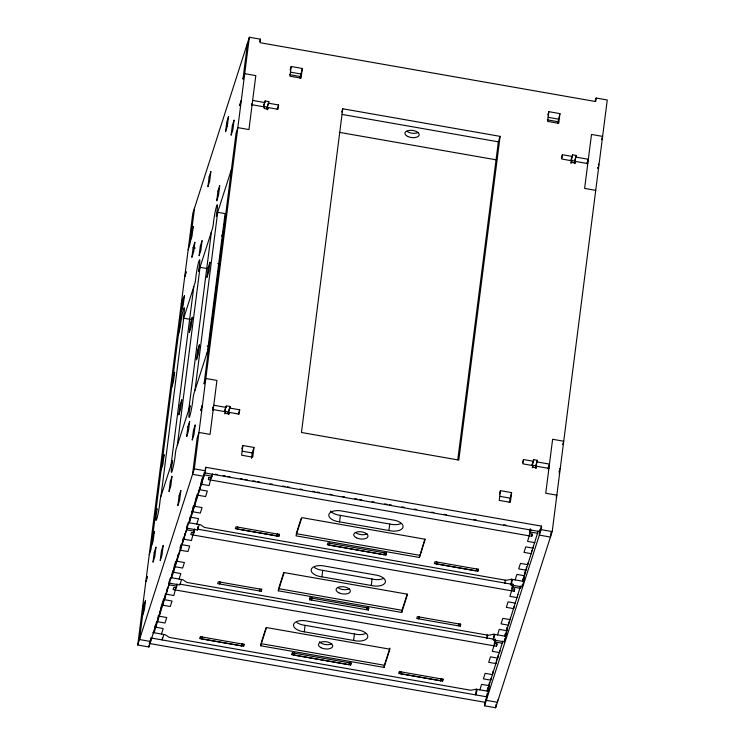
<?xml version="1.0" encoding="UTF-8"?>
<svg xmlns="http://www.w3.org/2000/svg" width="745" height="745" viewBox="0 0 745 745"><rect width="100%" height="100%" fill="white"/><g stroke="black" fill="none" stroke-linecap="round" stroke-linejoin="round"><path stroke-width="1.12" d="M559.858 469.201L559.877 468.549M597.844 167.839L597.9 167.327M484.539 705.804L541.093 529.648L541.54 526.138L205.853 467.301L205.406 470.803L148.851 646.958L137.741 645.012L192.797 213.405L249.361 37.25L260.461 39.196L260.014 42.707L595.702 101.544L596.149 98.042L607.259 99.988L552.203 531.595L495.639 707.75L484.539 705.804L484.986 702.293L488.496 691.36L489.661 682.252M194.557 207.939L189.91 244.36L188.15 249.826M160.976 496.235L183.689 318.199L190.357 319.363M193.132 247.638L191.893 257.351L193.653 251.885L194.892 242.172L193.132 247.638L195.358 248.029M171.08 464.778L193.793 286.741M148.851 646.958L149.075 645.207M486.736 696.826L151.058 637.99L150.611 641.492L139.501 639.545L144.148 603.133L142.388 608.6M177.319 445.333L200.033 267.297L207.436 268.591M154.923 625.828L154.047 632.738L169.702 582.581M156.497 621.842L155.807 627.234L163.22 628.538L161.451 634.042M158.406 615.258L157.577 621.73L164.98 623.034L166.75 617.521L159.346 616.227L160.035 610.835M188.727 409.806L211.44 231.76M165.334 594.314L164.645 599.716L172.048 601.01L170.288 606.514L162.885 605.219L163.704 598.747L160.529 608.656M167.103 588.811L166.414 594.212L173.818 595.506L175.885 587.693M227.309 126.259L228.547 116.527L226.787 122.012L225.549 131.725L227.309 126.24M162.457 637.627L162.159 639.936L163.919 634.47M194.976 390.361L217.68 212.325L225.083 213.619L207.212 353.754M172.579 570.856L171.695 577.766L187.349 527.609M174.283 565.79L173.464 572.262L180.867 573.566L179.098 579.07M175.913 561.367L175.224 566.759L182.637 568.053L184.397 562.55L176.993 561.255L177.822 554.783M181.221 544.846L180.532 550.248L187.936 551.542L189.705 546.038L182.302 544.744L183.121 538.263M495.267 639.07L494.68 643.689L497.148 644.118L496.459 646.25L173.119 589.565L173.799 587.442L176.267 587.88L176.565 585.57M176.267 587.88L177.105 583.875M184.751 533.839L184.062 539.231L191.474 540.535L193.653 531.79M247.601 42.716L242.954 79.138L244.714 73.671L255.814 75.618L248.932 129.565L237.832 127.618L236.072 133.085L204.074 383.954L205.834 378.488L216.935 380.434L210.053 434.391L198.952 432.445L197.192 437.911L192.545 474.323L203.655 476.269L203.99 473.643M137.741 645.012L194.305 468.856L249.361 37.25M190.077 517.039L189.342 522.794L205.005 472.637M191.94 510.819L191.111 517.291L198.515 518.595L196.745 524.098M195.33 500.891L194.65 506.283L202.053 507.578L200.284 513.091L192.881 511.787L193.7 505.315L192.648 508.621M198.868 489.875L198.179 495.276L205.583 496.57L207.352 491.067L199.949 489.772L200.638 484.371M512.914 584.099L512.327 588.718L514.795 589.146L514.115 591.269L190.767 534.593L191.456 532.47L193.924 532.899L194.361 529.444M193.924 532.899L194.752 528.903M186.352 528.047L197.462 530.002L197.9 526.538M530.561 529.127L529.974 533.746L532.442 534.174L531.762 536.307L208.423 479.622L208.712 477.312M211.329 476.595L209.121 485.563L201.718 484.259L202.538 477.787L200.778 483.291M208.423 479.622L209.103 477.498L211.571 477.927L212.409 473.932M213.219 409.573L225.502 411.724L225.288 413.345L228.994 413.987L229.199 412.376L239.136 414.118L239.685 409.797L229.749 408.055L227.998 413.522L229.954 406.435L226.257 405.792L224.645 411.78M263.525 106.954L265.136 100.966L268.843 101.618L266.878 108.695L268.843 101.618M200.06 638.623L200.666 636.742L244.164 644.369L243.568 646.25L200.06 638.623L200.34 636.472M229.749 408.055L229.954 406.435M268.638 103.229L278.574 104.971L278.015 109.291L268.079 107.55L267.874 109.17L264.177 108.519L264.382 106.898L252.099 104.747M242.321 644.043L241.734 645.868L201.932 638.893L202.202 636.733M219.859 581.761L219.579 583.922L220.166 582.096M242.861 445.519L241.622 455.223L252.732 457.179L253.971 447.466L242.861 445.519L241.808 448.797M291.202 66.51L289.963 76.223L301.073 78.169L302.312 68.456L291.202 66.51L290.15 69.788M277.615 534.1L277.028 535.925L237.227 528.95L237.506 526.789M251.521 458.324L252.21 452.932L253.971 447.466M300.002 78.244L302.312 68.456M241.734 645.868L242.004 643.708M243.568 646.25L243.838 644.09M261.216 591.279L261.821 589.397L218.313 581.771L217.708 583.652L261.216 591.279L261.486 589.118M260.666 645.785L266.514 627.56L389.924 649.193L384.075 667.418L260.666 645.785L260.936 643.624L384.355 665.257L389.858 648.103M277.028 535.925L277.308 533.765M278.863 536.307L279.468 534.426L235.969 526.799L235.364 528.68L278.863 536.307L279.142 534.146M278.313 590.813L284.162 572.588L407.58 594.221L401.723 612.446L278.313 590.813L278.583 588.652L402.002 610.285L407.161 594.203M342.747 108.779L301.455 432.482L458.808 460.065L500.1 136.363L342.747 108.779L341.694 112.057M292.003 654.743L292.608 652.862L351.23 663.134L350.625 665.015L292.003 654.743L292.282 652.583M349.377 662.808L348.79 664.633L293.875 655.004L294.154 652.853M304.258 631.807A11.101 5.56 7.3 0 1 293.623 624.329A11.101 5.56 7.3 0 1 307.666 621.172L357.032 629.823A11.101 5.56 7.3 0 1 367.667 637.301A11.101 5.56 7.3 0 1 353.624 640.458L304.258 631.807L305.087 625.325A11.101 5.56 7.3 0 1 296.873 622.541M309.65 599.772L310.255 597.89L368.877 608.162L368.272 610.043L309.65 599.772L309.929 597.611M311.801 597.872L311.522 600.032L312.108 598.207M321.905 576.835A11.101 5.56 7.3 0 1 311.27 569.348A11.101 5.56 7.3 0 1 325.323 566.2L374.688 574.851A11.101 5.56 7.3 0 1 385.323 582.329A11.101 5.56 7.3 0 1 371.271 585.486L321.905 576.835L322.734 570.353A11.101 5.56 7.3 0 1 314.52 567.569M384.681 552.865L384.094 554.69L329.178 545.061L329.448 542.909M339.552 521.863A11.101 5.56 7.3 0 1 328.927 514.385A11.101 5.56 7.3 0 1 342.97 511.228L392.336 519.88A11.101 5.56 7.3 0 1 402.971 527.358A11.101 5.56 7.3 0 1 388.918 530.514L339.552 521.863L340.381 515.382A11.101 5.56 7.3 0 1 330.529 511.089M353.624 640.458L354.452 633.986A11.101 5.56 7.3 0 0 365.86 633.418M350.625 665.015L350.904 662.864M366.717 607.501L366.447 609.661L367.024 607.836M371.271 585.486L372.1 579.014A11.101 5.56 7.3 0 0 383.507 578.446M368.272 610.043L368.551 607.892M384.094 554.69L384.364 552.529M388.918 530.514L389.747 524.042A11.101 5.56 7.3 0 0 401.155 523.474M385.929 555.072L386.534 553.19L327.912 542.919L327.306 544.8L385.929 555.072L386.199 552.92M384.075 667.418L384.355 665.257M401.723 612.446L402.002 610.285M399.069 673.508L399.674 671.627L443.173 679.254L442.567 681.135L399.069 673.508L399.339 671.347M441.319 678.928L440.733 680.753L400.931 673.778L401.21 671.618M419.379 557.474L425.227 539.25L301.809 517.617L295.961 535.841L419.379 557.474L424.808 539.231M418.858 616.646L418.588 618.797L419.174 616.981M476.623 568.984L476.036 570.81L436.235 563.825L436.514 561.674M457.793 459.777L498.349 141.829L500.1 136.363M440.733 680.753L441.012 678.593M442.567 681.135L442.847 678.974M458.659 623.621L458.389 625.781L458.976 623.956M460.214 626.163L460.82 624.282L417.321 616.655L416.716 618.536L460.214 626.163L460.494 624.003M477.871 571.192L478.476 569.31L434.968 561.683L434.363 563.565L477.871 571.192L478.141 569.031M500.482 490.676L499.243 500.389L510.353 502.335L511.592 492.622L500.482 490.676L499.429 493.954M548.832 111.666L547.594 121.379L558.694 123.325L559.933 113.612L548.832 111.666L547.78 114.954M476.372 689.116L475.636 694.88L477.387 689.414M486.848 638.148L487.286 634.749M487.165 638.539L487.603 635.14M509.282 502.4L511.592 492.622M557.632 123.4L559.933 113.612M507.308 627.29L506.144 636.398L504.384 641.864L493.283 639.918L494.019 634.153M487.696 687.691L487.258 691.155L502.922 640.989M487.174 693.409L486.289 700.337L497.399 702.284L497.688 699.993M494.82 639.34L493.991 645.813L492.231 651.316L499.634 652.62L499.904 650.46M489.437 682.411L489.027 685.642L481.624 684.348L479.854 689.851M494.68 643.689L495.509 639.694M491.067 677.987L490.797 680.138L483.393 678.844L485.153 673.34L492.566 674.635L492.976 671.403M496.459 646.25L496.906 642.786M504.812 583.558L505.25 580.159M496.645 659.306L496.096 663.627L488.692 662.324L490.461 656.82L497.865 658.124L498.275 654.883M537.387 460.326L535.422 467.413L537.387 460.326L533.681 459.674L533.476 461.295L523.539 459.553L522.99 463.865L532.926 465.606L532.722 467.227L536.419 467.879L536.624 466.258L548.907 468.409M576.267 155.5L574.302 162.587L576.267 155.5L572.56 154.848L572.356 156.469L562.419 154.727L561.87 159.048L571.806 160.79L571.601 162.41L575.298 163.053L575.513 161.432L587.786 163.593M525.104 571.173L523.791 581.426L522.04 586.892L510.93 584.946L511.666 579.172M495.639 707.75L496.077 704.332M505.203 633.874L504.905 636.174L520.569 586.017M504.384 641.864L504.821 638.446M512.523 583.912L511.647 590.841L509.878 596.345L517.281 597.639M507.094 627.439L506.675 630.67L499.271 629.376L497.502 634.88M512.327 588.718L513.165 584.713M508.854 621.926L508.444 625.167L501.04 623.872L502.81 618.369L510.213 619.663L510.483 617.503M514.115 591.269L514.404 588.969M514.022 606.495L513.743 608.656L506.339 607.352L508.109 601.848L515.512 603.152M517.421 596.568L517.691 594.408M522.85 578.902L522.562 581.202L538.216 531.045M522.04 586.892L522.329 584.611M530.179 528.941L529.295 535.869L527.525 541.373L534.929 542.677M524.601 573.548L524.331 575.699L516.918 574.404L515.158 579.908M529.974 533.746L530.812 529.751M526.51 566.964L526.091 570.195L518.688 568.901L520.457 563.397L527.86 564.691L528.14 562.531M531.762 536.307L532.06 533.997M531.53 552.604L531.809 550.443M533.439 546.02L533.159 548.18L525.756 546.877L523.996 552.38L531.399 553.684M540.069 529.425L539.343 535.115L550.443 537.061L551.03 532.507M251.894 104.104L251.698 105.352M587.488 163.546L587.619 161.684L587.107 163.5M598.598 165.492L598.57 163.956M212.819 410.169L213.051 407.673L212.66 408.884M548.506 469.015L548.674 466.584L548.106 468.959M559.104 471.548L559.206 470.905M559.607 470.961L559.132 473.094M224.003 229.004L224.459 225.931A11.054 0.885 -80.1 0 1 224.59 224.441M251.419 104.654L251.54 104.058M598.244 167.374L597.863 168.584M191.493 231.946L193.244 226.48L192.005 236.193L190.254 241.659M259.763 41.385L260.461 39.196M181.268 303.774L183.028 298.307L151.03 549.177L149.27 554.643M182.683 301.017L184.434 295.551L183.196 305.254L181.445 310.721M178.381 334.728L180.29 326.943A11.054 0.885 -80.1 0 1 183.54 309.017A11.054 0.885 -80.1 0 1 183.484 316.988L183.27 319.409L195.106 282.625L195.702 278.956A11.054 0.885 -80.1 0 1 198.952 261.029A11.054 0.885 -80.1 0 1 198.896 269.001L198.682 271.422L212.763 227.653L213.349 223.984A11.054 0.885 -80.1 0 1 216.599 206.058A11.054 0.885 -80.1 0 1 216.544 214.029L216.329 216.45L231.425 169.506M172.905 377.65L174.665 372.183L173.427 381.887L171.667 387.353M221.759 236.165L223.863 229.6M265.136 100.966L263.385 106.433L267.083 107.084M267.38 109.739L268.079 107.55M162.382 460.131L164.142 454.664L162.904 464.377L161.143 469.844M277.168 109.347L278.574 104.971M155.668 512.765L157.027 508.639L156.813 511.051A11.054 0.885 -80.1 0 0 156.757 519.032A11.054 0.885 -80.1 0 0 160.007 501.106L160.594 497.427L172.43 460.643L172.216 463.064A11.054 0.885 -80.1 0 0 172.16 471.036A11.054 0.885 -80.1 0 0 175.41 453.118L176.006 449.44L190.077 405.671L189.863 408.092A11.054 0.885 -80.1 0 0 189.807 416.064A11.054 0.885 -80.1 0 0 193.057 398.147L193.653 394.468L208.721 347.543M152.613 536.763L154.364 531.297L153.125 541.01L151.375 546.476M143.804 605.825L145.554 600.358L144.316 610.071L142.565 615.538M212.716 408.53L213.768 405.252L226.052 407.403M151.058 637.99L149.298 643.457L484.986 702.293M174.637 564.691L175.699 561.385M179.945 548.171L181.007 544.874M186.706 526.957L187.759 523.679M195.469 499.811L197.239 494.307M205.154 469.48L205.853 467.301M225.903 406.882L224.496 411.259L228.203 411.901M224.794 413.913L225.502 411.724M228.501 414.555L229.199 412.376M181.566 579.508L179.815 584.974L168.705 583.028L170.456 577.561L182.804 579.712L186.93 582.432L488.459 635.28L493.805 634.228L506.144 636.398M197.462 530.002L199.213 524.527M238.288 414.173L239.685 409.797M201.932 638.893L202.519 637.068M237.227 528.95L237.813 527.125M259.381 590.897L259.968 589.072M261.281 642.553L266.095 627.541M278.928 587.582L283.752 572.57M301.054 518.669L296.24 533.681L419.649 555.314M293.875 655.004L294.461 653.188M329.178 545.061L329.756 543.245M561.367 158.005L562.419 154.727M400.931 673.778L401.518 671.953M436.235 563.825L436.821 562.009M571.164 159.225L572.56 154.848M570.949 160.846L572.356 156.469M570.875 163.146L571.927 159.84M571.108 162.978L571.806 160.79M574.805 163.621L575.513 161.432M595.097 101.32L596.149 98.042M586.93 163.649L588.336 159.272L576.062 157.12M601.56 139.678L602.612 136.4L591.502 134.454L584.62 188.41L595.73 190.357M522.487 462.831L523.539 459.553M533.681 459.674L531.93 465.141L535.627 465.793M532.07 465.672L533.476 461.295M532.219 467.795L532.926 465.606M535.925 468.447L536.624 466.258M548.05 468.465L549.456 464.098L537.173 461.947M493.283 639.918L495.034 634.451M510.93 584.946L512.681 579.48M562.671 444.504L563.378 442.316M541.54 526.138L539.79 531.604L204.102 472.768M556.143 497.362L556.85 495.174L545.74 493.227L552.622 439.28L563.732 441.226M290.559 72.172L300.552 73.923M548.18 117.328L558.182 119.079M289.535 74.649L300.98 76.651M547.23 119.824L558.685 121.826M342.132 114.441L498.349 141.829M252.657 100.435L264.931 102.587M570.81 160.324L574.507 160.967M339.292 132.34L496.747 159.933M217.736 263.609L219.961 263.991M207.212 346.09L209.438 346.481M242.218 451.181L252.21 452.932M499.839 496.338L509.841 498.088M194.305 468.856L205.406 470.803M541.093 529.648L552.203 531.595M215.147 474.183L217.438 474.584M223.165 475.589L225.456 475.99M227.746 476.39L230.037 476.8M240.346 478.607L242.637 479.007M244.928 479.407L247.219 479.808M252.946 480.814L255.237 481.214M257.528 481.615L259.819 482.015M270.128 483.822L272.419 484.222M282.728 486.029L285.018 486.429M287.309 486.83L289.6 487.239M299.909 489.046L302.191 489.446M312.5 491.253L314.79 491.653M317.081 492.054L319.372 492.454M329.681 494.261L331.972 494.661M342.281 496.468L344.572 496.868M354.881 498.675L357.172 499.085M359.463 499.485L361.753 499.886M372.062 501.692L374.353 502.093M384.662 503.899L386.953 504.3M389.244 504.7L391.535 505.101M401.844 506.907L404.135 507.308M414.444 509.114L416.734 509.524M431.616 512.132L433.907 512.532M444.216 514.339L446.506 514.739M473.997 519.563L476.288 519.963M503.778 524.778L506.069 525.178M204.707 474.947L212.111 476.241M530.514 532.051L537.927 533.355M340.381 515.382L389.747 524.042M188.113 522.58L200.452 524.741L204.577 527.46L506.116 580.308L511.452 579.256L523.791 581.426M197.5 529.155L511.321 584.164M187.06 529.918L194.464 531.213M512.867 587.023L520.271 588.327M322.734 570.353L372.1 579.014M179.852 584.127L493.674 639.136M169.404 584.89L176.816 586.185M495.22 641.994L502.624 643.298M305.087 625.325L354.452 633.986M152.809 632.524L165.148 634.693L169.283 637.403L470.812 690.261L476.148 689.2L488.496 691.36M224.804 222.69A11.054 0.885 -80.1 0 1 225.4 218.667M331.73 643.792A7.189 3.604 7.3 0 1 319.475 641.724M418.234 132.452A7.189 3.604 7.3 0 1 406.891 131.297M367.034 533.848A7.189 3.604 7.3 0 1 355.691 532.694M349.386 588.82A7.189 3.604 7.3 0 1 338.044 587.665M146.243 580.867L146.253 581.351L147.165 576.434L146.243 580.867M185.123 275.985L185.179 276.535L186.045 271.618L185.123 275.985M201.066 409.927L201.076 410.672L201.942 405.727L201.066 409.927M239.946 105.11L239.955 105.855L240.831 100.901L239.946 105.11M154.252 552.473L153.014 562.186L154.764 556.72L156.003 547.007L154.252 552.473M161.451 550.862L160.212 560.575L161.963 555.109L163.202 545.396L161.451 550.862M170.26 481.801L169.022 491.514L170.773 486.047L172.011 476.334L170.26 481.801M180.039 405.159L178.8 414.881L180.551 409.405L181.789 399.692L180.039 405.168M190.552 322.678L189.314 332.391L191.074 326.915L192.312 317.202L190.552 322.678M200.331 246.027L199.092 255.758L200.852 250.273L202.091 240.56L200.331 246.046M209.14 176.965L207.902 186.697L209.662 181.212L210.9 171.499L209.14 176.984M179.098 495.891L177.859 505.604L179.619 500.137L180.858 490.424L179.098 495.891M187.908 426.829L186.669 436.542L188.429 431.066L189.668 421.363L187.908 426.829M197.686 350.187L196.447 359.9L198.198 354.424L199.436 344.721L197.686 350.197M208.209 267.697L206.97 277.419L208.721 271.944L209.96 262.231L208.209 267.706M217.987 191.055L216.739 200.787L218.499 195.302L219.738 185.589L217.978 191.074M193.449 430.387L192.21 440.09L193.97 434.624L195.209 424.911L193.449 430.387M232.338 125.542L231.099 135.255L232.85 129.788L234.088 120.075L232.338 125.542M321.142 647.759A7.189 3.604 7.3 0 0 332.642 646.52A7.189 3.604 7.3 0 0 322.92 641.706A7.189 3.604 7.3 0 0 321.142 647.759M407.645 136.419A7.189 3.604 7.3 0 0 419.146 135.18A7.189 3.604 7.3 0 0 409.415 130.366A7.189 3.604 7.3 0 0 407.645 136.419M356.445 537.816A7.189 3.604 7.3 0 0 367.946 536.577A7.189 3.604 7.3 0 0 358.224 531.762A7.189 3.604 7.3 0 0 356.445 537.816M338.789 592.787A7.189 3.604 7.3 0 0 350.299 591.549A7.189 3.604 7.3 0 0 340.567 586.734A7.189 3.604 7.3 0 0 338.789 592.787"/></g></svg>
